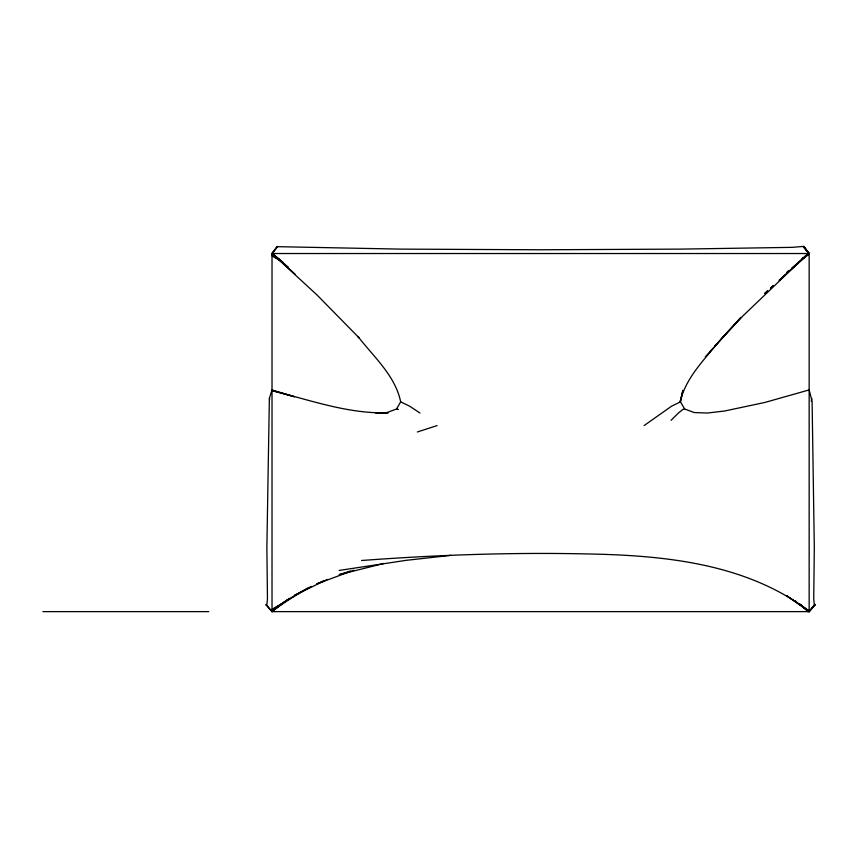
<?xml version="1.0" encoding="UTF-8"?>
<svg xmlns="http://www.w3.org/2000/svg" width="858" height="858" viewBox="0 0 858 858"><rect width="100%" height="100%" fill="white"/><g stroke="black" fill="none" stroke-linecap="round" stroke-linejoin="round"><path stroke-width="1.29" d="M376.984 413.116L388.213 412.762C348.412 414.114 310.167 400.085 272.018 390.615L294.401 396.771L272.018 389.918L269.369 398.423L266.87 547.822L267.46 598.766L266.977 603.7L266.087 604.922L272.018 611.625L809.158 611.625L815.1 604.922L814.21 603.7L813.727 598.766L814.317 547.822L812.097 401.405L809.158 389.918L764.907 402.445L724.645 411.003L707.271 413.041L694.133 412.537L684.63 408.976L682.829 409.502L678.292 413.106L671.085 420.313M811.271 401.265L811.818 398.423M684.63 408.976L680.512 401.834L682.882 390.433L680.04 402.305C685.832 376.694 706.306 357.775 722.082 337.87L740.969 317.374L705.276 356.853M375.75 413.106L387.055 412.537L396.557 408.976L400.675 401.834C395.313 375.697 373.67 356.799 357.925 336.465L359.105 337.87L317.224 295.184L272.018 253.528L277.07 246.664L400.911 249.12L540.594 249.775L680.265 249.12L792.352 247.351L803.785 246.375L809.158 254.054L801.704 259.148M289.318 598.38L272.018 611.625L272.018 253.528L277.402 246.375M361.55 560.499C436.003 554.965 510.692 552.284 585.36 553.903C662.655 555.244 745.366 562.837 809.158 611.1L786.786 595.817L809.158 611.625L814.542 604.472M295.366 274.378L272.018 253.528L277.713 246.621M800.01 604.611L809.158 611.625L814.853 604.708M709.555 352.005L711.271 350.064M714.693 346.182L742.964 315.894L808.118 253.528L779.107 280.416L785.821 274.378M786.786 273.466L809.158 253.528L803.785 246.375L809.158 254.054L802.766 258.279M279.14 605.673L272.018 611.625L266.334 604.708M786.786 272.243L788.813 270.538M791.87 267.986L809.158 253.528L803.474 246.621M803.056 258.204L809.158 253.528L803.227 246.825M286.947 600.021L272.018 611.1L294.401 595.817L272.018 609.523L311.143 586.422M644.101 425.589L671.621 406.156L680.512 401.834M804.901 256.542L809.158 253.528L809.158 611.625L806.112 609.073M307.797 588.041L294.401 595.409L327.316 579.407M323.809 580.705L316.774 583.912L354 570.152M417.353 431.982L437.087 425.589M350.3 571.063L339.157 574.667L383.869 563.449M814.253 605.105L815.1 604.922M339.167 570.431L406.306 560.317L451.072 555.351M288.299 267.138L272.018 253.528L809.158 253.528M42.9 611.625L208.708 611.625M266.087 604.922L266.935 605.105M400.675 401.834L409.566 406.156L419.97 413.03M396.557 408.976L398.348 409.502M280.974 260.907L272.018 255.63L283.215 262.484M279.483 259.148L272.018 254.054L280.545 260.382M794.916 600.718L796.953 602.273M272.018 253.528L277.113 257.421M806.241 609.019L809.158 611.625M269.369 398.423L269.712 399.217M767.61 290.862L764.725 293.468L767.61 290.862M773.358 285.639L770.484 288.245L773.358 285.66M275.911 608.15L272.018 611.625L275.911 608.161M808.118 611.625L800.364 604.375L808.118 611.625"/></g></svg>
